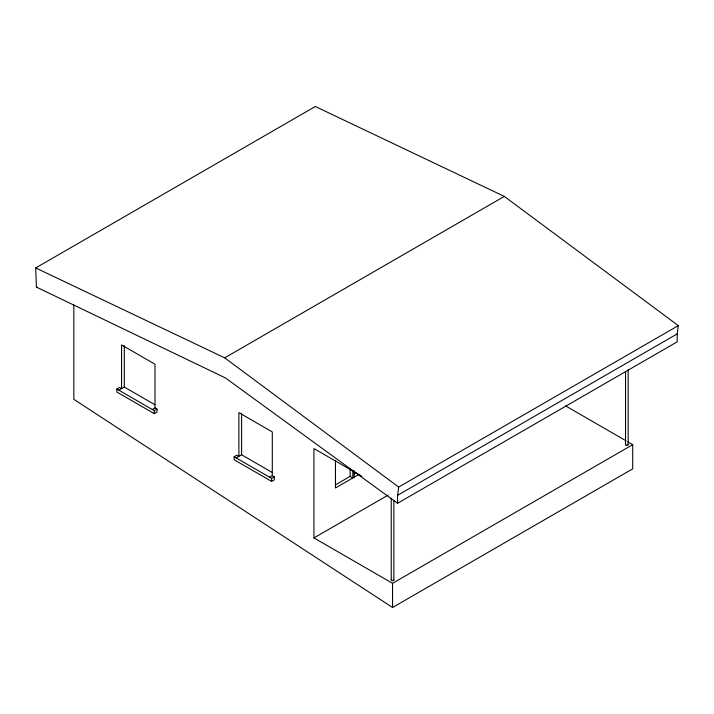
<?xml version="1.0" encoding="UTF-8"?>
<svg xmlns="http://www.w3.org/2000/svg" width="714" height="714" viewBox="0 0 714 714"><rect width="100%" height="100%" fill="white"/><g stroke="black" fill="none" stroke-linecap="round" stroke-linejoin="round"><path stroke-width="1.07" d="M397.582 503.272L397.582 495.337L398.68 487.064L678.3 325.629L504.307 196.412L315.32 106.502L35.7 267.937L36.405 287.099L225.392 377.911L397.582 503.272L677.193 341.836L677.193 333.902L678.3 325.629M36.405 287.099L37.012 286.751M155 407.917L157.018 409.086L157.018 412.085L154.304 413.656L116.828 392.013L116.828 389.023L119.55 387.452L121.567 388.621L121.567 344.924L155 364.229L155 407.917L152.278 409.488M118.854 390.192L124.29 387.05L154.849 404.695M35.7 267.937L224.696 357.848L504.307 196.412M116.828 389.023L154.304 410.657L157.018 409.086M272.302 475.64L274.328 476.809L274.328 479.808L271.606 481.379L234.13 459.745L234.13 456.746L236.852 455.175L238.878 456.344L238.878 412.656L272.302 431.952L272.302 475.64L269.58 477.211M236.156 457.915L241.591 454.773L272.15 472.418M234.13 456.746L271.606 478.38L274.328 476.809M335.642 484.744L350.119 476.381L352.841 477.952L352.841 470.258M354.251 473.998L356.188 472.882M358.901 474.453L335.464 487.983L335.464 460.53M361.864 476.238L313.928 448.562L313.928 537.928L388.193 495.052M397.582 495.337L677.193 333.902M313.928 537.928L392.548 583.32L632.72 444.661L632.72 468.839L392.548 607.498L73.837 399.313L73.837 304.869M565.595 405.909L626.008 440.788M627.927 441.895L632.72 444.661M224.696 357.848L398.68 487.064M628.159 369.638L628.159 444.661M625.535 371.842L625.535 444.661M393.86 500.496L393.86 579.929M392.548 583.32L392.548 607.498M391.236 498.292L391.236 579.929M354.073 470.651L354.073 477.238M350.119 468.696L350.119 476.381M271.606 478.38L271.606 481.379M241.591 413.263L241.591 454.773M154.304 410.657L154.304 413.656M124.29 345.54L124.29 387.05M627.981 444.286A1.312 0.759 0 0 1 627.597 445.277A1.312 0.759 0 0 1 625.839 445.143A1.312 0.759 0 0 1 625.919 444.126M393.816 579.732A1.312 0.759 0 0 1 392.209 580.66A1.312 0.759 0 0 1 391.62 579.393"/></g></svg>
